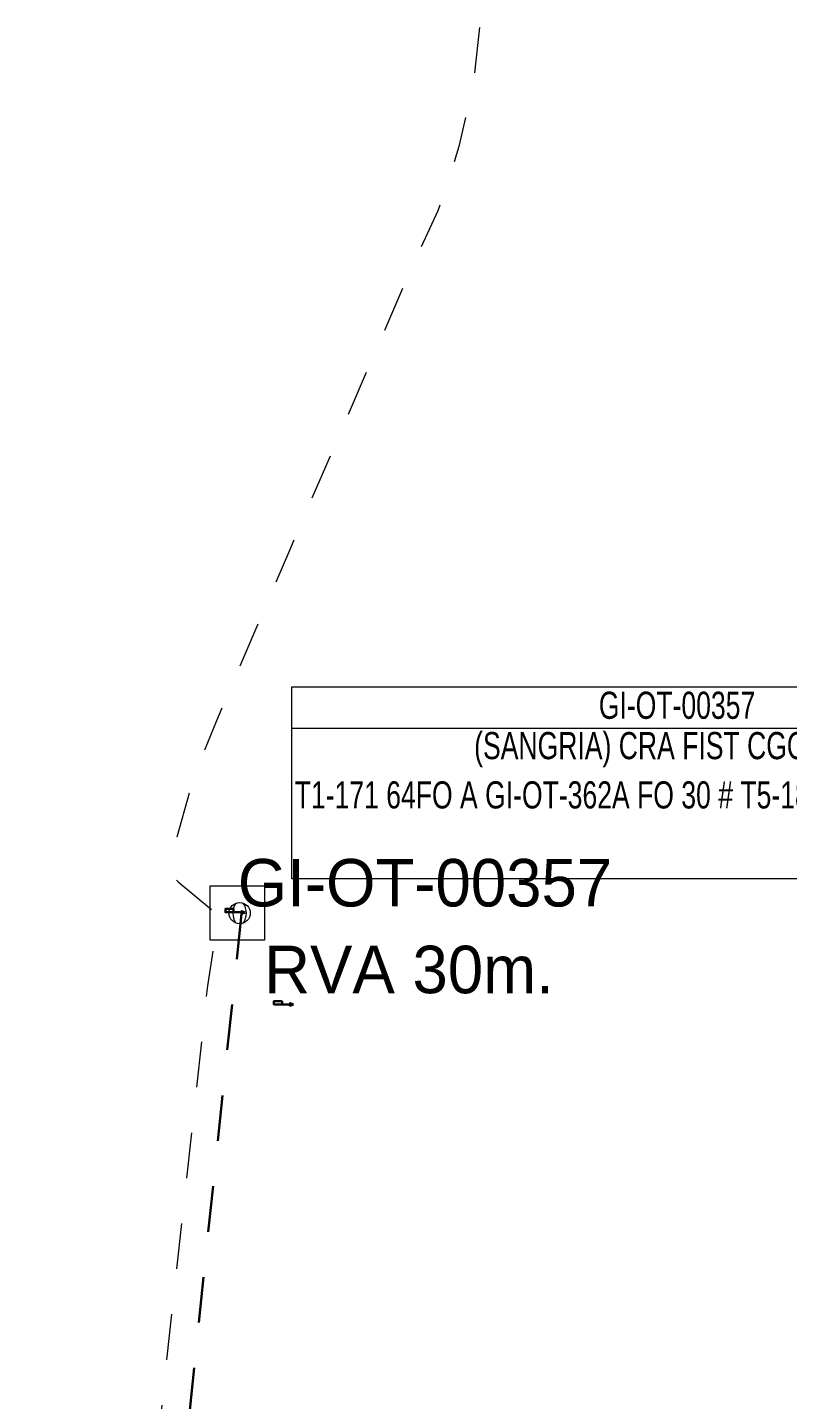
# Model space of a CAD drawing. Header units: millimetres. Extents: x 563164 to 564847, y 4765050 to 4766444.
# Drawn here: x 563927.5 to 564039.4, y 4766242.1 to 4766444.3 of the extents above; entities that cross this region are included whole.
import ezdxf

# ---------------------------------------------------------------- set-up
doc = ezdxf.new("R2010")
doc.units = ezdxf.units.MM
doc.linetypes.add('DGN2', pattern=[13.45752, 6.72876, -6.72876])
doc.layers.get('0').update_dxf_attribs({"lineweight": 0})
for name, color, linetype, lineweight in [('45 Cables y textos existentes - Lehendik dauden kableak eta testuak', 7, 'Continuous', 0), ('46 Cables y textos proyectados - Proiektatutako kableak eta testuak', 7, 'Continuous', 0), ('48 Elementos de Red existentes - Lehendik dauden sareko elementuak', 7, 'Continuous', 0), ('49 Elementos de Red Proyectados - Proiektuan dauden sareko elementuak', 7, 'Continuous', 0), ('60 Arquetas y armarios existentes - Lehendik dauden kutxatilak eta armairuak', 7, 'Continuous', 0), ('Default', 7, 'Continuous', 0), ('Nivel 52', 7, 'Continuous', 0)]:
    doc.layers.add(name, color=color, linetype=linetype, lineweight=lineweight)
doc.styles.add('StyleArial', font='arial.ttf')
doc.styles.add('Styledgn000', font='dgn000.shx')

# ---------------------------------------------------------------- blocks, each defined once
blk = doc.blocks.new('TFFFRE')
at = {"layer": '48 Elementos de Red existentes - Lehendik dauden sareko elementuak', "linetype": 'Continuous'}
blk.add_hatch(color=5, dxfattribs=at).paths.add_polyline_path([(1.7, -0.01), (1.17, 0.19), (1.16, -0.2)])
at = {"layer": '48 Elementos de Red existentes - Lehendik dauden sareko elementuak', "color": 5, "linetype": 'Continuous', "lineweight": 30}
blk.add_line((0, 0), (1.38, 0), dxfattribs=at)
at = {"layer": '48 Elementos de Red existentes - Lehendik dauden sareko elementuak', "color": 5, "linetype": 'Continuous', "lineweight": 30, "flags": 128}
for points in [[(0, 0.49), (-1.2, 0.49), (-1.2, 0), (0, 0), (0, 0.49)], [(1.7, -0.01), (1.17, 0.19), (1.16, -0.2), (1.7, -0.01)]]:
    blk.add_lwpolyline(points, dxfattribs=at)
blk = doc.blocks.new('OCA99E38')
at = {"layer": '60 Arquetas y armarios existentes - Lehendik dauden kutxatilak eta armairuak', "color": 5, "linetype": 'Continuous', "lineweight": 13, "flags": 128}
blk.add_lwpolyline([(-4, 4), (4, 4), (4, -4), (-4, -4), (-4, 4)], dxfattribs=at)
blk = doc.blocks.new('TFFFRE1')
at = {"layer": '48 Elementos de Red existentes - Lehendik dauden sareko elementuak', "linetype": 'Continuous'}
blk.add_hatch(color=5, dxfattribs=at).paths.add_polyline_path([(1.7, -0.01), (1.17, 0.19), (1.16, -0.2)])
at = {"layer": '48 Elementos de Red existentes - Lehendik dauden sareko elementuak', "color": 5, "linetype": 'Continuous', "lineweight": 30}
blk.add_line((0, 0), (1.38, 0), dxfattribs=at)
at = {"layer": '48 Elementos de Red existentes - Lehendik dauden sareko elementuak', "color": 5, "linetype": 'Continuous', "lineweight": 30, "flags": 128}
for points in [[(0, 0.49), (-1.2, 0.49), (-1.2, 0), (0, 0), (0, 0.49)], [(1.7, -0.01), (1.17, 0.19), (1.16, -0.2), (1.7, -0.01)]]:
    blk.add_lwpolyline(points, dxfattribs=at)

msp = doc.modelspace()

# ---------------------------------------------------------------- linework, layer by layer
at = {"layer": '45 Cables y textos existentes - Lehendik dauden kableak eta testuak', "color": 5, "linetype": 'DGN2', "lineweight": 13, "flags": 128}
msp.add_lwpolyline([(563994.06, 4766444.25), (563993.26, 4766436.98), (563992.18, 4766431.7), (563990.98, 4766426.73), (563989.63, 4766422.01), (563987.88, 4766417.23), (563983.33, 4766407.25), (563966.04, 4766367.21), (563955.3, 4766342.11), (563952.03, 4766334.18), (563948.47, 4766321.54), (563948.41, 4766320.71), (563948.61, 4766319.77), (563948.99, 4766319.15), (563949.63, 4766318.37), (563955.61, 4766313.44), (563953.97, 4766303.07), (563947.27, 4766241.79), (563943.61, 4766201.86), (563937.71, 4766141.85), (563932.72, 4766091.24), (563927.65, 4766034.11), (563927.45, 4766031.29), (563927.77, 4766025.56), (563928.11, 4766023.45), (563930.07, 4766017.67), (563931.95, 4766014.17), (563935.21, 4766009.88), (563939.16, 4766006.65), (563982.85, 4765971.99), (563993.09, 4765963.76), (563993.78, 4765963.37), (563994.89, 4765963.08), (563996.29, 4765962.87), (563998.1, 4765962.58), (563999.97, 4765962.46), (564002.22, 4765962.6), (564004.45, 4765963.02), (564006.81, 4765963.81), (564008.81, 4765964.77), (564010.59, 4765965.9), (564012.44, 4765967.48), (564014.61, 4765970.06), (564015.88, 4765971.83), (564018.5, 4765976.02), (564021.52, 4765981.67), (564039.02, 4766023.98), (564059.18, 4766067.65), (564071.79, 4766092.02), (564099.3, 4766138.1), (564118.39, 4766163.32), (564141.88, 4766191.51), (564150.29, 4766200.85), (564161.68, 4766212.79), (564174.96, 4766226.09), (564186.48, 4766236.63), (564208.44, 4766255.81), (564244.91, 4766282.94), (564244.98, 4766282.99), (564244.99, 4766283)], dxfattribs=at)
at = {"layer": '45 Cables y textos existentes - Lehendik dauden kableak eta testuak', "color": 4, "linetype": 'Continuous', "lineweight": 13}
msp.add_circle((563958.71, 4766313.78), 1.56, dxfattribs=at)
for centre, start, end in [((563960.27, 4766313.78), 145.0533, 214.9467), ((563957.15, 4766313.78), 325.0533, 34.9467)]:
    msp.add_arc(centre, 2.56, start, end, dxfattribs=at)
at = {"layer": '46 Cables y textos proyectados - Proiektatutako kableak eta testuak', "color": 4, "linetype": 'Continuous', "lineweight": 0}
msp.add_line((563966.41, 4766341.03), (564082.84, 4766341.03), dxfattribs=at)
at = {"layer": '46 Cables y textos proyectados - Proiektatutako kableak eta testuak', "color": 4, "linetype": 'DGN2', "lineweight": 30}
msp.add_lwpolyline([(563958.98, 4766313.7), (563930.02, 4766036.12)], dxfattribs=at)
at = {"layer": 'Default', "color": 4, "linetype": 'Continuous', "lineweight": 0, "flags": 128}
msp.add_lwpolyline([(563966.41, 4766347.14), (564082.84, 4766347.14), (564082.84, 4766318.82), (563966.41, 4766318.82), (563966.41, 4766347.14)], dxfattribs=at)

# ---------------------------------------------------------------- block references
at = {"color": 7, "linetype": 'Continuous', "lineweight": 0}
msp.add_blockref('OCA99E38', (563958.36, 4766313.81), dxfattribs=at)
at = {"color": 5, "linetype": 'Continuous', "lineweight": 0}
for name, p in [('TFFFRE', (563957.82, 4766313.9)), ('TFFFRE1', (563964.96, 4766300.33))]:
    msp.add_blockref(name, p, dxfattribs=at)

# ---------------------------------------------------------------- texts
at = {"layer": '48 Elementos de Red existentes - Lehendik dauden sareko elementuak', "color": 5, "linetype": 'Continuous', "lineweight": 0, "style": 'Styledgn000'}
msp.add_text('RVA 30m.', height=7, dxfattribs=at).set_placement((563962.32, 4766301.98))
at = {"layer": '49 Elementos de Red Proyectados - Proiektuan dauden sareko elementuak', "color": 4, "linetype": 'DGN2', "lineweight": 13, "insert": (564023.14, 4766340.83), "char_height": 4, "width": 59.4936, "attachment_point": 5, "line_spacing_factor": 0.891508, "style": 'StyleArial'}
msp.add_mtext('{\\W0.7;GI-OT-00357\\P(SANGRIA) CRA FIST CGO2 BE6}', dxfattribs=at)
at = {"layer": '60 Arquetas y armarios existentes - Lehendik dauden kutxatilak eta armairuak', "color": 5, "linetype": 'Continuous', "lineweight": 0, "style": 'Styledgn000'}
msp.add_text('GI-OT-00357', height=7, dxfattribs=at).set_placement((563958.44, 4766314.76))
at = {"layer": 'Nivel 52', "color": 4, "linetype": 'Continuous', "lineweight": 0, "insert": (564024.43, 4766331.17), "char_height": 4, "width": 114.1363, "attachment_point": 5, "line_spacing_factor": 0.891508, "style": 'StyleArial'}
msp.add_mtext('{\\W0.7;T1-171 64FO A GI-OT-362A FO 30 # T5-184 A OLAB-00005 FO 1}', dxfattribs=at)

doc.saveas('drawing.dxf')
